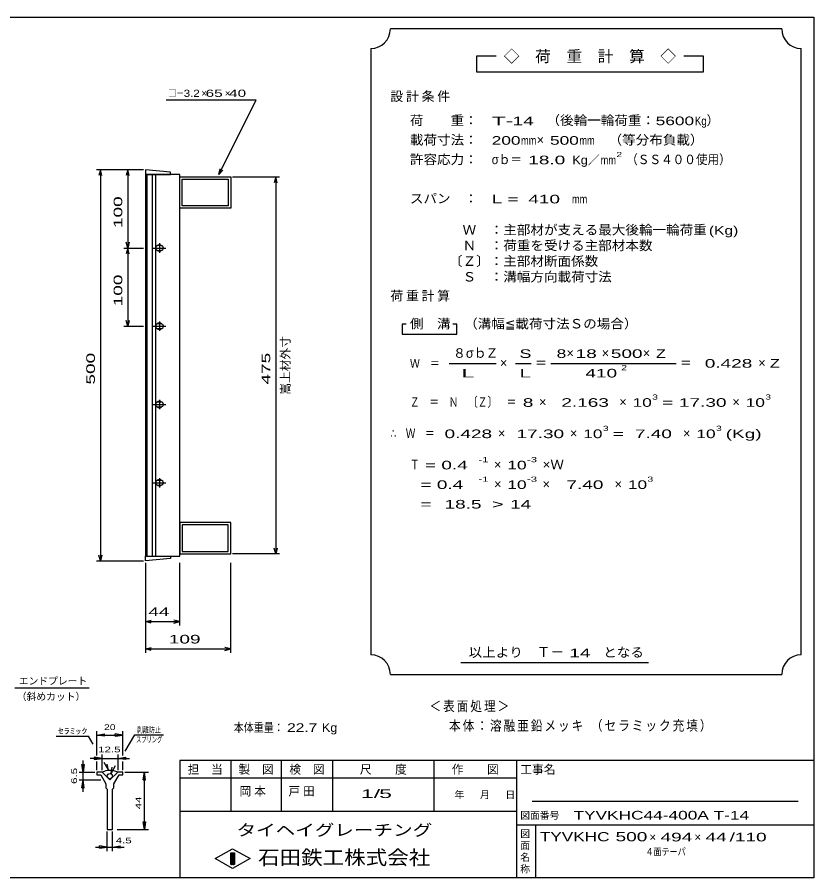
# Model space of a CAD drawing. Units: millimetres, scale not verified. Extents: x -910 to 868, y -641 to 524.
# Drawn here: x -150 to 868, y -576 to 524 of the extents above; entities that cross this region are included whole.
import ezdxf
from ezdxf.enums import TextEntityAlignment as Align

# ---------------------------------------------------------------- set-up
doc = ezdxf.new("R2010")
doc.units = ezdxf.units.MM
doc.header["$LTSCALE"] = 5
for name, color, linetype, lineweight in [('CADPAC_LAYER_0000', 150, 'Continuous', 25), ('CADPAC_LAYER_0016', 3, 'Continuous', 25), ('CADPAC_LAYER_0022', 2, 'Continuous', 25), ('CADPAC_LAYER_0032', 4, 'Continuous', 25)]:
    doc.layers.add(name, color=color, linetype=linetype, lineweight=lineweight)
doc.styles.add('ベクトル', font='')
doc.styles.get('ベクトル').set_extended_font_data('ベクトル')

msp = doc.modelspace()

# ---------------------------------------------------------------- linework, layer by layer
at = {"layer": 'CADPAC_LAYER_0000'}
for p, q in [((-862, 524.25), (868, 524.25)), ((868, 524.25), (868, -575.75)), ((868, -425.75), (58, -425.75)), ((58, -425.75), (58, -575.75)), ((123, -425.75), (123, -490.75)), ((188, -490.75), (188, -425.75)), ((253, -425.75), (253, -490.75)), ((383, -490.75), (383, -425.75)), ((488, -425.75), (488, -575.75)), ((488, -448.25), (58, -448.25)), ((848, -478.25), (508, -478.25)), ((58, -490.75), (488, -490.75)), ((488, -508.25), (868, -508.25)), ((513, -575.75), (513, -508.25)), ((103, -551.25), (125.5, -538.75)), ((125.5, -538.75), (148, -551.25)), ((123, -543.75), (128, -543.75)), ((123, -558.75), (123, -543.75)), ((123, -543.75), (124, -543.75)), ((124, -543.75), (124, -558.75)), ((125, -558.75), (125, -543.75)), ((125, -543.75), (126, -543.75)), ((126, -543.75), (126, -558.75)), ((127, -558.75), (127, -543.75)), ((127, -543.75), (128, -543.75)), ((128, -543.75), (128, -558.75)), ((128, -543.75), (128, -558.75)), ((125.5, -563.75), (103, -551.25)), ((128, -558.75), (123, -558.75)), ((124, -558.75), (125, -558.75)), ((148, -551.25), (125.5, -563.75)), ((126, -558.75), (127, -558.75)), ((868, -575.75), (-862, -575.75))]:
    msp.add_line(p, q, dxfattribs=at)
at = {"layer": 'CADPAC_LAYER_0016'}
for p, q in [((46, 326.25), (14, 329.25)), ((14, 329.25), (14, 323.25)), ((14, 323.25), (46, 323.25)), ((14, 323.25), (14, -164.75)), ((58, 323.25), (14, 323.25)), ((16, 323.25), (16, -164.75)), ((23, -164.75), (23, 323.25)), ((27, 323.25), (27, -164.75)), ((46, 323.25), (46, 326.25)), ((58, -164.75), (58, 323.25)), ((58, 320.25), (123, 320.25)), ((58, 280.25), (58, 320.25)), ((123, 320.25), (123, 280.25)), ((61, 317.25), (120, 317.25)), ((61, 283.25), (61, 317.25)), ((120, 317.25), (120, 283.25)), ((123, 280.25), (58, 280.25)), ((120, 283.25), (61, 283.25)), ((34, 232.25), (30, 232.25)), ((32, 235.25), (32, 223.25)), ((24, 229.25), (40, 229.25)), ((30, 226.25), (34, 226.25)), ((34, 132.25), (30, 132.25)), ((32, 135.25), (32, 123.25)), ((24, 129.25), (40, 129.25)), ((30, 126.25), (34, 126.25)), ((32, 35.25), (32, 23.25)), ((24, 29.25), (40, 29.25)), ((34, 32.25), (30, 32.25)), ((30, 26.25), (34, 26.25)), ((32, -64.75), (32, -76.75)), ((24, -70.75), (40, -70.75)), ((34, -67.75), (30, -67.75)), ((30, -73.75), (34, -73.75)), ((123, -121.75), (58, -121.75)), ((58, -121.75), (58, -161.75)), ((120, -124.75), (61, -124.75)), ((61, -124.75), (61, -158.75)), ((120, -158.75), (120, -124.75)), ((123, -161.75), (123, -121.75)), ((14, -164.75), (46, -164.75)), ((14, -170.75), (14, -164.75)), ((14, -164.75), (58, -164.75)), ((46, -164.75), (46, -167.75)), ((58, -161.75), (123, -161.75)), ((61, -158.75), (120, -158.75)), ((46, -167.75), (14, -170.75))]:
    msp.add_line(p, q, dxfattribs=at)
for centre, radius, start, end in [((30, 229.25), 3, 90, 270), ((32, 229.25), 4, 46.6, 133.4), ((34, 229.25), 3, 270, 90), ((32, 229.25), 4, 226.6, 313.4), ((30, 129.25), 3, 90, 270), ((32, 129.25), 4, 46.6, 133.4), ((34, 129.25), 3, 270, 90), ((32, 129.25), 4, 226.6, 313.4), ((32, 29.25), 4, 46.6, 133.4), ((30, 29.25), 3, 90, 270), ((32, 29.25), 4, 226.6, 313.4), ((34, 29.25), 3, 270, 90), ((30, -70.75), 3, 90, 270), ((32, -70.75), 4, 46.6, 133.4), ((32, -70.75), 4, 226.6, 313.4), ((34, -70.75), 3, 270, 90)]:
    msp.add_arc(centre, radius, start, end, dxfattribs=at)
at = {"layer": 'CADPAC_LAYER_0022', "color": 4}
for p, q in [((827, 509.25), (327, 509.25)), ((302, 484.25), (302, -290.75)), ((852, -290.75), (852, 484.25)), ((462, 474.25), (437, 474.25)), ((437, 474.25), (437, 454.25)), ((727, 474.25), (702, 474.25)), ((727, 454.25), (727, 474.25)), ((437, 454.25), (727, 454.25)), ((155.5, 418.25), (40.5, 418.25)), ((108, 323.25), (155.5, 418.25)), ((108, 323.25), (109.5, 330.55)), ((11.5, 329.25), (-48.5, 329.25)), ((-43.5, 329.25), (-45.5, 321.75)), ((-41.5, 321.75), (-43.5, 329.25)), ((-43.5, 329.25), (-43.5, -170.75)), ((11.5, 329.25), (-13.5, 329.25)), ((-8.5, 329.25), (-10.5, 321.75)), ((-6.5, 321.75), (-8.5, 329.25)), ((-8.5, 329.25), (-8.5, 229.25)), ((108, 323.25), (113, 328.75)), ((125.5, 320.25), (185.5, 320.25)), ((180.5, 320.25), (178.5, 312.75)), ((182.5, 312.75), (180.5, 320.25)), ((180.5, 320.25), (180.5, -161.75)), ((-8.5, 229.25), (-10.5, 236.75)), ((-6.5, 236.75), (-8.5, 229.25)), ((-13.5, 229.25), (11.5, 229.25)), ((-8.5, 229.25), (-10.5, 221.75)), ((-6.5, 221.75), (-8.5, 229.25)), ((-8.5, 229.25), (-8.5, 129.25)), ((-8.5, 129.25), (-10.5, 136.75)), ((-6.5, 136.75), (-8.5, 129.25)), ((-13.5, 129.25), (11.5, 129.25)), ((347, 131.75), (342, 131.75)), ((342, 131.75), (342, 119.25)), ((412, 131.75), (407, 131.75)), ((412, 119.25), (412, 131.75)), ((342, 119.25), (412, 119.25)), ((402, 81.75), (462, 81.75)), ((487, 81.75), (507, 81.75)), ((532, 81.75), (692, 81.75)), ((-43.5, -170.75), (-45.5, -163.25)), ((-41.5, -163.25), (-43.5, -170.75)), ((185.5, -161.75), (125.5, -161.75)), ((180.5, -161.75), (178.5, -154.25)), ((182.5, -154.25), (180.5, -161.75)), ((-48.5, -170.75), (11.5, -170.75)), ((14, -173.25), (14, -253.25)), ((14, -173.25), (14, -288.25)), ((58, -253.25), (58, -173.25)), ((123, -288.25), (123, -173.25)), ((14, -248.25), (21.5, -246.25)), ((21.5, -250.25), (14, -248.25)), ((14, -248.25), (58, -248.25)), ((58, -248.25), (50.5, -246.25)), ((50.5, -250.25), (58, -248.25)), ((14, -283.25), (21.5, -281.25)), ((21.5, -285.25), (14, -283.25)), ((14, -283.25), (123, -283.25)), ((123, -283.25), (115.5, -281.25)), ((115.5, -285.25), (123, -283.25)), ((417, -300.75), (657, -300.75)), ((327, -315.75), (827, -315.75)), ((-152.75, -332.95), (-57.75, -332.95))]:
    msp.add_line(p, q, dxfattribs=at)
for centre, start, end in [((302, 509.25), 270, 0), ((852, 509.25), 180, 270), ((302, -315.75), 0, 90), ((852, -315.75), 90, 180)]:
    msp.add_arc(centre, 25, start, end, dxfattribs=at)
at = {"layer": 'CADPAC_LAYER_0032'}
for p, q in [((-100.167, -394.75), (-58.5, -394.75)), ((-52.667, -404.75), (-58.5, -394.75)), ((-48, -419.25), (-48, -388.25)), ((-48, -393.25), (-38, -391.75)), ((-38, -394.75), (-48, -393.25)), ((-48, -393.25), (-14.667, -393.25)), ((-38, -394.75), (-38, -391.75)), ((-14.667, -393.25), (-24.667, -391.75)), ((-24.667, -394.75), (-24.667, -391.75)), ((-24.667, -394.75), (-14.667, -393.25)), ((-14.667, -419.25), (-14.667, -388.25)), ((-11.665, -414.083), (0.502, -393.083)), ((0.502, -393.083), (37.168, -393.083)), ((-65.5, -440.75), (-65.5, -425.75)), ((-41.333, -423.25), (-56.333, -423.25)), ((-41.333, -423.25), (-51.333, -421.75)), ((-51.333, -421.75), (-51.333, -424.75)), ((-51.333, -424.75), (-41.333, -423.25)), ((-48, -438.25), (-48, -427.25)), ((-41.333, -438.25), (-41.333, -418.25)), ((-41.333, -423.25), (-21.333, -423.25)), ((-33, -438.25), (-38.833, -428.25)), ((-21.333, -418.25), (-21.333, -438.25)), ((-21.333, -423.25), (-11.333, -421.75)), ((-11.333, -424.75), (-21.333, -423.25)), ((-21.333, -423.25), (-6.333, -423.25)), ((-14.667, -438.25), (-14.667, -427.25)), ((-11.333, -421.75), (-11.333, -424.75)), ((-65.5, -440.75), (-67, -430.75)), ((-67, -430.75), (-64, -430.75)), ((-64, -430.75), (-65.5, -440.75)), ((-33, -438.25), (-34.833, -430.417)), ((-29.665, -442.416), (-23.998, -432.416)), ((-29.665, -442.416), (-28.498, -434.416)), ((-70.5, -440.75), (-50.5, -440.75)), ((-70.5, -450.75), (-43, -450.75)), ((-67, -460.75), (-65.5, -450.75)), ((-65.5, -450.75), (-65.5, -440.75)), ((-64, -460.75), (-65.5, -450.75)), ((-65.5, -465.75), (-65.5, -450.75)), ((-48, -440.75), (-48, -444.083)), ((-41.333, -440.75), (-48, -440.75)), ((-48, -444.083), (-43, -444.083)), ((-43, -444.083), (-36.333, -455.75)), ((-31.333, -450.75), (-41.333, -440.75)), ((-21.333, -440.75), (-31.333, -450.75)), ((-26.333, -455.75), (-19.667, -444.083)), ((-14.667, -440.75), (-21.333, -440.75)), ((-19.667, -444.083), (-14.667, -444.083)), ((-14.667, -444.083), (-14.667, -440.75)), ((-12.167, -440.75), (17.833, -440.75)), ((11.333, -450.75), (12.833, -440.75)), ((11.333, -450.75), (14.333, -450.75)), ((14.333, -450.75), (12.833, -440.75)), ((12.833, -514.083), (12.833, -440.75)), ((-67, -460.75), (-64, -460.75)), ((-36.333, -455.75), (-36.333, -460.75)), ((-36.333, -460.75), (-34.667, -462.417)), ((-28, -462.417), (-26.333, -460.75)), ((-26.333, -460.75), (-26.333, -455.75)), ((-34.667, -462.417), (-34.667, -514.083)), ((-28, -514.083), (-28, -462.417)), ((12.833, -514.083), (11.333, -504.084)), ((11.333, -504.084), (14.333, -504.084)), ((14.333, -504.084), (12.833, -514.083)), ((-34.667, -514.083), (-28, -514.083)), ((-34.667, -541.583), (-34.667, -516.583)), ((-28, -541.583), (-28, -516.583)), ((-22.167, -514.083), (17.833, -514.083)), ((-49.667, -536.583), (-34.667, -536.583)), ((-34.667, -536.583), (-44.667, -535.083)), ((-44.667, -538.083), (-44.667, -535.083)), ((-44.667, -538.083), (-34.667, -536.583)), ((-34.667, -536.583), (-28, -536.583)), ((-28, -536.583), (-18, -535.083)), ((-18, -538.083), (-28, -536.583)), ((-28, -536.583), (-13, -536.583)), ((-18, -538.083), (-18, -535.083))]:
    msp.add_line(p, q, dxfattribs=at)
msp.add_circle((-31.333, -445.75), 3.333, dxfattribs=at)
msp.add_arc((-31.502, -463.589), 25, 66, 113, dxfattribs=at)

# ---------------------------------------------------------------- texts
at = {"layer": 'CADPAC_LAYER_0000', "style": 'ベクトル'}
for s, height, p in [('担\u3000当', 11, (68, -437.25)), ('製\u3000図', 11, (133, -437.25)), ('検\u3000図', 11, (198, -437.25)), ('尺\u3000\u3000度', 11, (288, -437.25)), ('作\u3000\u3000図', 11, (405.5, -437.25)), ('工事名', 11, (493, -437.25)), ('年', 9.164, (409, -469.5)), ('月', 9.164, (441.5, -469.5)), ('日', 9.164, (474, -469.5)), ('図面番号', 9.164, (493, -496)), ('図', 9.164, (493, -519.5)), ('面', 9.164, (493, -534.5)), ('名', 9.164, (493, -549.5)), ('称', 9.164, (493, -564.5))]:
    msp.add_text(s, height=height, dxfattribs=at).set_placement(p, align=Align.MIDDLE_LEFT)
at = {"layer": 'CADPAC_LAYER_0000', "color": 222, "style": 'ベクトル'}
for s, height, width, p in [('タイヘイグレーチング', 14.66, 1.25, (130.5, -514.75)), ('石田鉄工株式会社', 18.33, 1.1, (158, -549.75))]:
    msp.add_text(s, height=height, dxfattribs=dict(at, width=width)).set_placement(p, align=Align.MIDDLE_LEFT)
at = {"layer": 'CADPAC_LAYER_0022', "style": 'ベクトル'}
for s, height, p in [('◇\u3000荷\u3000重\u3000計\u3000算\u3000◇', 14.66, (472, 474.25)), ('×', 9.164, (85.5, 427)), ('×', 9.164, (115.5, 427)), ('）', 12.1, (731, 392.5)), ('×', 12.1, (514, 367.5)), ('／', 11, (579.5, 341.75)), ('８', 12.1, (407, 95)), ('σｂ', 12.1, (423.5, 95)), ('Ｚ', 12.1, (448.5, 95)), ('×', 12.1, (552, 95)), ('×', 12.1, (597, 95)), ('×', 12.1, (649.5, 95)), ('×', 12.1, (467, 82.5)), ('×', 12.1, (797, 82.5)), ('×', 12.1, (517, 32.5)), ('×', 12.1, (619.5, 32.5)), ('×', 12.1, (764, 32.5)), ('×', 12.1, (464.5, -7.5)), ('×', 12.1, (556.5, -7.5)), ('×', 12.1, (701, -7.5)), ('×', 12.1, (459.5, -47.5)), ('×', 12.1, (459.5, -72.5)), ('×', 12.1, (521.5, -72.5)), ('×', 12.1, (613.5, -72.5)), ('Ｔ－', 12.83, (514, -287)), ('エンドプレート', 9.164, (-147.75, -324.2)), ('（斜めカット）', 9.164, (-150.25, -344.2)), ('×', 11, (658, -523.75)), ('×', 11, (715.5, -523.75))]:
    msp.add_text(s, height=height, dxfattribs=at).set_placement(p, align=Align.MIDDLE_LEFT)
for s, height, width, p in [('□－', 9.164, 0.8, (43, 427)), ('3.2', 9.164, 1.2, (63, 427)), (' 65 ', 9.164, 1.6, (85.5, 427)), (' 40 ', 9.164, 1.6, (115.5, 427)), ('荷\u3000\u3000重：\u3000', 12.1, 1.05, (352, 392.5)), ('T-', 11, 2, (456.5, 391.75)), (' 14 ', 11, 1.65, (476.5, 391.75)), ('（後輪一輪荷重：', 12.1, 1.05, (526.5, 392.5)), ('5600', 11, 1.5, (666, 391.75)), ('Kg', 11, 0.85, (716, 391.75)), ('載荷寸法：\u3000', 12.1, 1.05, (352, 367.5)), ('\u3000（等分布負載）', 12.1, 1.05, (588.5, 367.5)), ('200', 11, 1.5, (456.5, 366.75)), ('mm', 11, 0.8, (494, 366.75)), ('500', 11, 1.5, (531, 366.75)), ('mm', 11, 0.8, (568.5, 366.75)), ('2', 6.598, 1.5, (615.75, 348.75)), ('許容応力：\u3000', 12.1, 1.05, (352, 342.5)), ('σｂ＝', 12.1, 0.9, (456.5, 342.5)), (' 18.0', 11, 1.65, (496.5, 341.75)), ('Kg', 11, 1.1, (559.5, 341.75)), ('mm', 11, 0.8, (595.75, 341.75)), ('（ＳＳ４００使用）', 12.1, 0.9, (628.25, 342.5)), ('スパン\u3000：\u3000', 12.1, 1.05, (352, 292.5)), ('L = ', 11, 1.65, (456.5, 291.75)), (' 410 ', 11, 1.65, (496.5, 291.75)), ('mm', 11, 0.8, (559, 291.75)), ('\u3000Ｗ\u3000：主部材が支える最大後輪一輪荷重', 12.1, 1.05, (402, 252.5)), ('(Kg)', 11, 1.35, (734, 251.75)), ('\u3000Ｎ\u3000：荷重を受ける主部材本数', 12.1, 1.05, (402, 232.5)), ('〔Ｚ〕：主部材断面係数', 12.1, 1.05, (402, 212.5)), ('\u3000Ｓ\u3000：溝幅方向載荷寸法', 12.1, 1.05, (402, 192.5)), ('側\u3000溝', 12.1, 1.05, (352, 132.5)), ('\u3000（溝幅≦載荷寸法Ｓの場合）', 12.1, 1.05, (404, 132.5)), ('S', 11, 1.55, (492, 94.25)), ('8', 11, 1.5, (539.5, 94.25)), (' 18 ', 11, 1.65, (557, 94.25)), (' 500 ', 11, 1.65, (602, 94.25)), ('Z', 11, 1.4, (666.5, 94.25)), ('Ｗ\u3000＝', 11, 0.85, (352, 81.75)), ('＝', 12.1, 0.9, (512, 82.5)), ('2', 6.598, 1.5, (622, 76.25)), ('＝', 12.1, 0.9, (697, 82.5)), (' 0.428', 11, 1.65, (722, 81.75)), ('Z', 11, 1.4, (812, 81.75)), ('L', 11, 1.8, (492, 69.25)), (' 410 ', 11, 1.65, (569.5, 69.25)), ('Ｚ\u3000＝\u3000Ｎ\u3000〔Ｚ〕\u3000＝', 12.1, 0.75, (352, 32.5)), (' 8 ', 11, 1.65, (489.5, 31.75)), ('  2.163', 11, 1.65, (532, 31.75)), ('10', 11, 1.5, (636.5, 31.75)), ('3', 6.598, 1.5, (661.5, 38.75)), ('=', 11, 1.7, (674, 31.75)), (' 17.30', 11, 1.65, (689, 31.75)), ('10', 11, 1.5, (781, 31.75)), ('3', 6.598, 1.5, (806, 38.75)), ('3', 6.598, 1.5, (598.5, -1.25)), ('3', 6.598, 1.5, (743, -1.25)), ('∴\u3000Ｗ\u3000＝', 12.1, 0.75, (327, -7.5)), (' 0.428', 11, 1.65, (389.5, -8.25)), (' 17.30', 11, 1.65, (481.5, -8.25)), ('10', 11, 1.5, (573.5, -8.25)), ('=', 11, 1.7, (611, -8.25)), ('  7.40', 11, 1.65, (626, -8.25)), ('10', 11, 1.5, (718, -8.25)), ('(Kg)', 11, 1.65, (755.5, -8.25)), ('Ｔ', 12.1, 0.75, (352, -47.5)), (' = 0.4', 11, 1.65, (364.5, -48.25)), ('-1', 6.598, 1.65, (439.5, -41.25)), ('10', 11, 1.5, (476.5, -48.25)), ('-3', 6.598, 1.65, (501.5, -41.25)), ('×Ｗ', 12.1, 1.05, (521.5, -47.5)), ('-1', 6.598, 1.65, (439.5, -66.25)), ('-3', 6.598, 1.65, (501.5, -66.25)), ('3', 6.598, 1.5, (655.5, -66.25)), ('  = 0.4', 11, 1.65, (352, -73.25)), ('10', 11, 1.5, (476.5, -73.25)), ('  7.40', 11, 1.65, (538.5, -73.25)), ('10', 11, 1.5, (630.5, -73.25)), ('  =', 11, 1.65, (352, -98.25)), (' 18.5', 11, 1.65, (389.5, -98.25)), ('>', 11, 1.7, (457, -98.25)), (' 14 ', 11, 1.65, (473.25, -98.25)), (' 44 ', 11, 1.65, (11, -235.75)), (' 109 ', 11, 1.65, (37.25, -270.75)), ('以上より\u3000', 12.1, 1.05, (427, -287.5)), (' 14 ', 11, 1.65, (549, -288.25)), ('となる', 12.1, 1.05, (599, -287.5)), ('本体重量：', 11, 0.85, (127, -383.75)), (' 22.7', 11, 1.35, (189.5, -383.75)), ('Kg', 11, 1.1, (239.5, -383.75)), ('1/', 11, 2, (289.5, -468.25)), (' 5 ', 11, 2, (304.5, -468.25)), ('TYVKHC44-400A T-14', 11, 1.5, (561, -495.75)), ('TYVKHC', 11.73, 1.4, (518, -523.25)), (' 500 ', 11.73, 1.55, (608, -523.25)), (' 494 ', 11, 1.65, (665.5, -523.75)), (' 44 ', 11, 1.65, (723, -523.75)), ('/', 11, 1.65, (760.5, -523.75)), (' 110 ', 11, 1.65, (760.5, -523.75)), ('４面テーパ', 9.164, 0.8, (653, -542.5))]:
    msp.add_text(s, height=height, dxfattribs=dict(at, width=width)).set_placement(p, align=Align.MIDDLE_LEFT)
at = {"layer": 'CADPAC_LAYER_0022', "style": 'ベクトル', "width": 1.65}
for s, p in [(' 100 ', (-21, 248)), (' 100 ', (-21, 148)), (' 500 ', (-56, 48)), (' 475 ', (168, 48))]:
    msp.add_text(s, height=11, rotation=90, dxfattribs=at).set_placement(p, align=Align.MIDDLE_LEFT)
at = {"layer": 'CADPAC_LAYER_0022', "style": 'ベクトル'}
msp.add_text('嵩上材外寸', height=11, rotation=90, dxfattribs=at).set_placement((193, 41.75), align=Align.MIDDLE_LEFT)
at = {"layer": 'CADPAC_LAYER_0022', "attachment_point": 4, "style": 'ベクトル'}
for s, insert, char_height in [('\\T1.21;設計条件', (327, 422.5), 12.1), ('\\T1.21;荷重計算', (327, 167.5), 12.1), ('\\T1.33;\\W2;\\~L\\~', (407, 69.25), 11), ('\\T1.17;\\W0.85;＜表面処理＞', (377, -357), 12.83), ('\\T1.17;\\W0.85;本体：溶融亜鉛メッキ', (402, -382), 12.83), ('\\T1.17;\\W0.85;（セラミック充填）', (583.25, -382), 12.83), ('\\T1.25;岡本\u3000', (134.25, -465.75), 11), ('\\T1.25;戸田\u3000', (196.75, -465.75), 11)]:
    msp.add_mtext(s, dxfattribs=dict(at, insert=insert, char_height=char_height))
at = {"layer": 'CADPAC_LAYER_0032', "color": 2, "style": 'ベクトル'}
for s, width, p in [('ｾﾗﾐｯｸ', 1.5, (-97.667, -388.25)), ('20', 1.35, (-38.833, -383.25)), ('剥離防止', 0.75, (3.002, -386.583)), ('スプリング', 0.65, (2.168, -399.083)), ('12.5', 1.5, (-46.333, -411.75)), (' 4.5 ', 1.5, (-28, -528.083))]:
    msp.add_text(s, height=7.331, dxfattribs=dict(at, width=width)).set_placement(p, align=Align.MIDDLE_LEFT)
at = {"layer": 'CADPAC_LAYER_0032', "color": 2, "style": 'ベクトル', "width": 1.5}
for s, p in [('6.5', (-77, -455.75)), (' 44 ', (5.333, -492.417))]:
    msp.add_text(s, height=7.331, rotation=90, dxfattribs=at).set_placement(p, align=Align.MIDDLE_LEFT)

doc.saveas('drawing.dxf')
